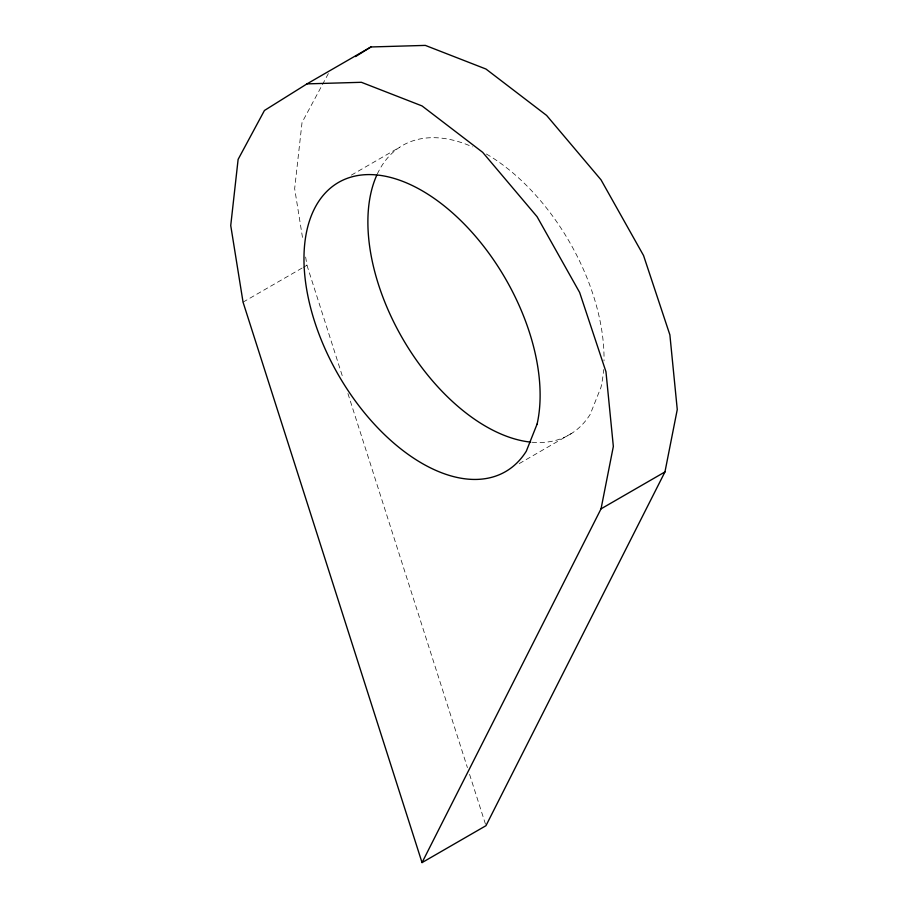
<?xml version="1.0" encoding="UTF-8"?>
<svg xmlns="http://www.w3.org/2000/svg" width="908" height="908" viewBox="0 0 908 908"><rect width="100%" height="100%" fill="white"/><g stroke="black" fill="none" stroke-linecap="round" stroke-linejoin="round"><path stroke-width="0.68" stroke-dasharray="4.54 3.41" d="M328.367 73.571L302.035 122.478L294.657 188.637L302.931 240.177M351.351 175.131L399.588 147.278M243.049 302.148L302.137 268.03M303.34 267.338L306.961 265.25L305.394 255.5M519.263 463.579L572.324 432.946M306.961 265.25L343.19 378.693M347.934 393.55L467.416 767.623M469.572 774.376L485.962 825.701M532.099 442.253A166.981 96.407 60 0 0 590.223 414.298L601.017 387.183A166.981 96.407 60 0 0 603.604 369.59M377.274 174.086A166.981 96.407 60 0 1 472.466 146.88M486.37 154.008A166.981 96.407 60 0 1 604.013 360.885"/><path stroke-width="1.36" d="M422.038 862.6L601.039 508.843L613.343 446.441L605.965 371.747L579.633 292.444L537.082 216.706L482.681 152.328L422.038 105.93L361.395 82.299L306.995 83.877L264.444 110.481L238.123 159.377L230.734 225.536L243.049 302.148L422.038 862.6L485.962 825.701L664.951 471.933L677.266 409.542L669.877 334.848L643.556 255.545L601.005 179.807L546.605 115.418L485.962 69.031L425.319 45.4L370.918 46.966L306.995 83.877M355.55 56.58L370.918 46.966M601.039 508.843L664.951 471.933M530.669 442.117A166.981 96.407 60 0 1 402.437 338.275A166.981 96.407 60 0 1 376.707 175.335M537.093 424.093L526.299 451.197A166.981 96.407 60 0 1 327.754 354.653A166.981 96.407 60 0 1 397.477 179.478A166.981 96.407 60 0 1 537.093 424.093"/></g></svg>
